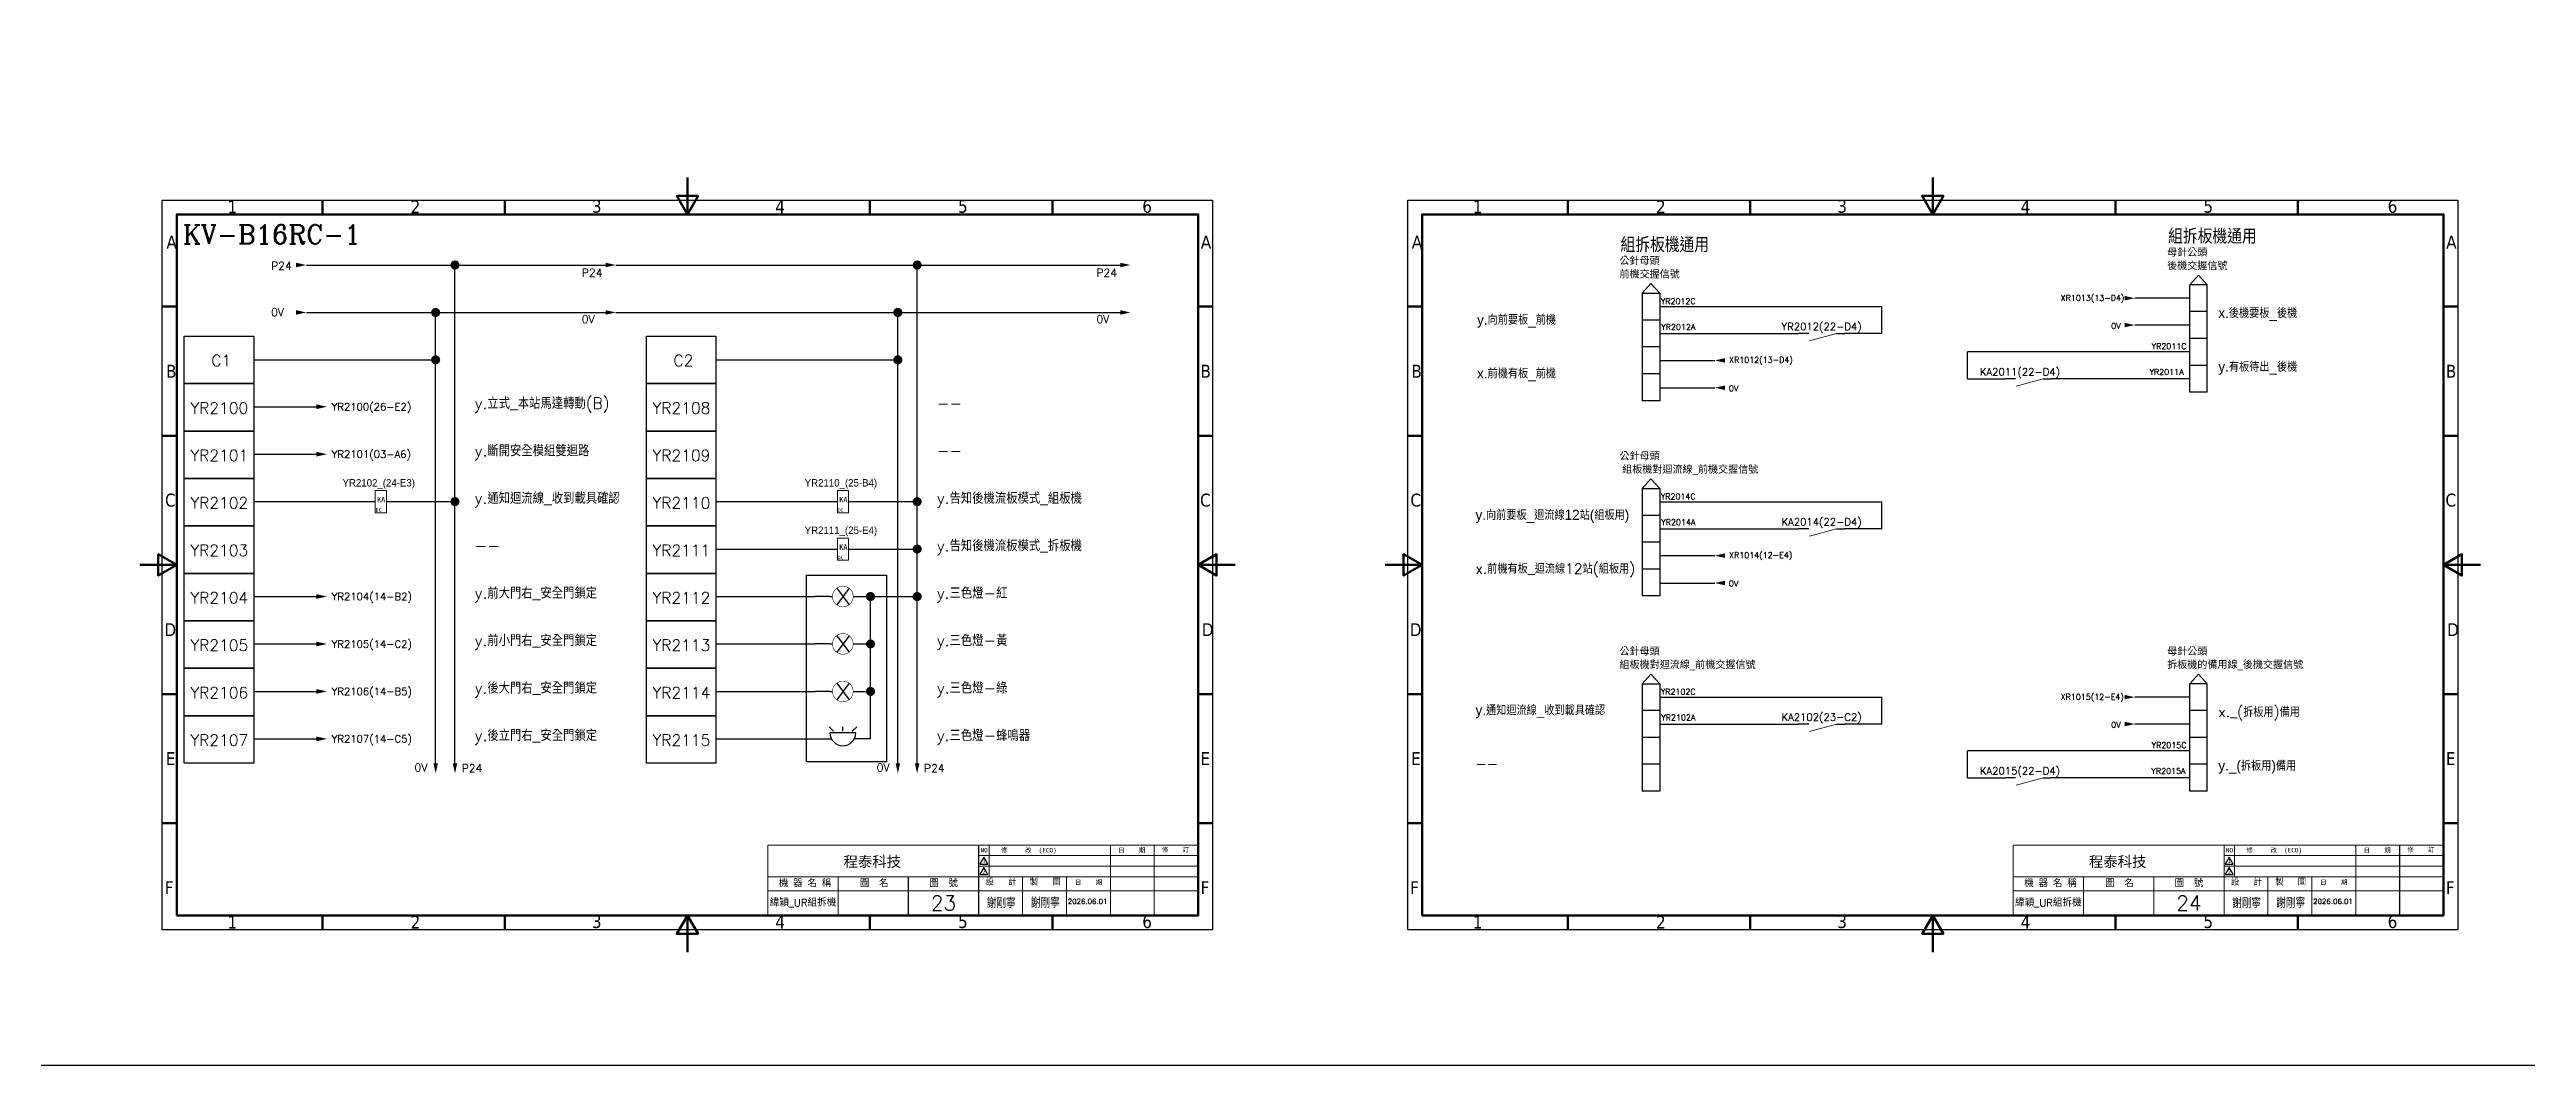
# Model space of a CAD drawing. Header units: millimetres. Extents: x -782 to 3702, y -797 to 1013.
# Drawn here: x 704 to 1376, y 10 to 285 of the extents above; entities that cross this region are included whole.
import ezdxf

# ---------------------------------------------------------------- set-up
doc = ezdxf.new("R2010")
doc.units = ezdxf.units.MM
for name, color, linetype in [('5', 7, 'Continuous'), ('MAIN', 7, 'Continuous'), ('TEXT', 7, 'Continuous')]:
    doc.layers.add(name, color=color, linetype=linetype)
doc.layers.add('圖框 (ISO)', color=7, linetype='Continuous', lineweight=70)
doc.styles.add('CHINESE', font='complex.shx', dxfattribs={"bigfont": 'chineset.shx'})
doc.styles.add('RUBONM', font='COMPLEX.shx', dxfattribs={"bigfont": 'chineset.shx'})
doc.styles.get("Standard").update_dxf_attribs({"font": 'txt.shx', "height": 2, "bigfont": 'chineset.shx'})
doc.styles.add('STYLE1', font='', dxfattribs={"height": 30})
doc.styles.add('符號名稱2.0', font='kaiu.ttf', dxfattribs={"height": 2})
doc.styles.add('註記文字 (ISO)', font='tahoma.ttf')
doc.styles.get('STYLE1').set_extended_font_data('MingLiU')

# ---------------------------------------------------------------- blocks, each defined once
blk = doc.blocks.new('A$C0CEA0B25')
for p, q in [((6.1, 203.9), (290.9, 203.9)), ((6.1, 6.1), (6.1, 203.9)), ((290.9, 203.9), (290.9, 6.1)), ((290.9, 6.1), (6.1, 6.1))]:
    blk.add_line(p, q)
at = {"const_width": 0.286}
for points in [[(170.31, 29.05), (287, 29.05)], [(170.31, 29.05), (170.31, 10)], [(227.47, 29.05), (227.47, 10)], [(230.32, 29.05), (230.32, 20.48)], [(263.19, 29.05), (263.19, 10)], [(275.09, 29.05), (275.09, 10)], [(170.31, 20.48), (287, 20.48)], [(189.36, 20.48), (189.36, 10)], [(208.41, 20.48), (208.41, 10)], [(227.47, 26.19), (287, 26.19)], [(227.47, 23.34), (287, 23.34)], [(239.37, 20.48), (239.37, 10)], [(251.28, 20.48), (251.28, 10)], [(170.31, 16.67), (287, 16.67)], [(170.31, 10), (287, 10)]]:
    blk.add_lwpolyline(points, dxfattribs=at)
at = {"layer": '5'}
for points in [[(229.98, 23.91), (228.9, 25.79), (227.81, 23.91)], [(229.98, 21.05), (228.9, 22.93), (227.81, 21.05)]]:
    blk.add_lwpolyline(points, close=True, dxfattribs=at)
at = {"layer": '圖框 (ISO)'}
for p, q in [((49.5, 200), (49.5, 203.9)), ((99, 200), (99, 203.9)), ((198, 200), (198, 203.9)), ((247.5, 200), (247.5, 203.9)), ((10, 175), (6.1, 175)), ((287, 175), (290.9, 175)), ((10, 140), (6.1, 140)), ((287, 140), (290.9, 140)), ((10, 70), (6.1, 70)), ((287, 70), (290.9, 70)), ((10, 35), (6.1, 35)), ((287, 35), (290.9, 35)), ((49.5, 10), (49.5, 6.1)), ((49.5, 6.1), (49.5, 10)), ((99, 10), (99, 6.1)), ((198, 10), (198, 6.1)), ((247.5, 10), (247.5, 6.1))]:
    blk.add_line(p, q, dxfattribs=at)
at = {"layer": '圖框 (ISO)', "flags": 128}
for points in [[(148.5, 210), (148.5, 200), (145.61, 205), (151.39, 205), (148.5, 200)], [(10, 10), (10, 200), (287, 200), (287, 10), (10, 10)], [(0, 105), (10, 105), (5, 107.89), (5, 102.11), (10, 105)], [(297, 105), (287, 105), (292, 107.89), (292, 102.11), (287, 105)], [(148.5, 0), (148.5, 10), (145.61, 5), (151.39, 5), (148.5, 10)]]:
    blk.add_lwpolyline(points, dxfattribs=at)
at = {"layer": '5'}
for s, height, style, p in [('NO', 1.238, 'STYLE1', (227.98, 27.05)), ('修     改  (ECO)', 1.2383, 'STYLE1', (233.51, 27.05)), ('日    期', 1.238, 'STYLE1', (265.33, 27.05)), ('修    訂', 1.238, 'STYLE1', (277.17, 27.21)), ('2', 1.14, 'STYLE1', (228.5, 21.31)), ('1', 1.14, 'STYLE1', (228.5, 24.17)), ('機 器 名 稱', 1.905, 'RUBONM', (173.3, 17.71)), ('圖  名', 1.905, 'RUBONM', (195.24, 17.71)), ('圖  號', 1.905, 'RUBONM', (214.09, 17.71)), ('設   計', 1.705, 'RUBONM', (229.32, 18.12)), ('製   圖', 1.705, 'RUBONM', (241.32, 18.12)), ('日    期', 1.238, 'STYLE1', (253.59, 18.36))]:
    blk.add_text(s, height=height, dxfattribs=dict(at, style=style)).set_placement(p)
at = {"layer": 'TEXT', "style": 'STYLE1'}
blk.add_text('程泰科技', height=2.858, dxfattribs=at).set_placement((190.84, 23.14))
at = {"layer": '圖框 (ISO)', "char_height": 3.5, "attachment_point": 7, "style": '註記文字 (ISO)'}
for s, insert in [('1', (23.78, 200.33)), ('2', (73.44, 200.33)), ('3', (122.6, 200.4)), ('4', (172.33, 200.33)), ('5', (221.88, 200.4)), ('6', (271.85, 200.4)), ('A', (7.21, 190.75)), ('A', (287.71, 190.75)), ('B', (7.11, 155.75)), ('B', (287.62, 155.75)), ('C', (6.83, 120.75)), ('C', (287.5, 120.75)), ('D', (6.67, 85.69)), ('D', (287.97, 85.69)), ('E', (7.04, 50.75)), ('E', (287.62, 50.75)), ('F', (6.77, 15.75)), ('F', (287.64, 15.75)), ('1', (23.78, 6.43)), ('2', (73.44, 6.43)), ('3', (122.6, 6.5)), ('4', (172.33, 6.43)), ('5', (221.88, 6.5)), ('6', (271.85, 6.5))]:
    blk.add_mtext(s, dxfattribs=dict(at, insert=insert))
blk = doc.blocks.new('圖框1')
blk.add_blockref('A$C0CEA0B25', (0, 0))
at = {"color": 7, "ltscale": 2, "insert": (179.84, 13.33), "char_height": 2, "attachment_point": 5}
blk.add_mtext_dynamic_manual_height_columns('緯穎_UR組拆機', width=19.0512, gutter_width=10, heights=[0], dxfattribs=at)
at = {"ltscale": 2, "attachment_point": 1}
for s, insert, char_height in [('謝剛寧', (229.64, 14.49), 2.5), ('謝剛寧', (241.61, 14.58), 2.5), ('2026.06.01', (251.63, 14.49), 1.4)]:
    blk.add_mtext(s, dxfattribs=dict(at, insert=insert, char_height=char_height))
blk = doc.blocks.new('箭號')
at = {"layer": 'MAIN'}
blk.add_lwpolyline([(0, 0, 2, 0, 0), (0, -4.5, 0, 0, 0)], format="xyseb", dxfattribs=at)
blk = doc.blocks.new('A$C2EAA752C')
at = {"color": 0, "linetype": 'ByBlock'}
for p, q in [((2.81, 0), (0, 0)), ((10.31, 0), (12.5, 0))]:
    blk.add_line(p, q, dxfattribs=at)
at = {"color": 0, "linetype": 'ByBlock', "lineweight": 13}
blk.add_line((10.31, 0), (2.97, -1.98), dxfattribs=at)
blk = doc.blocks.new('SYMB2_M_263')
at = {"color": 7}
for p, q in [((0, 0), (0, -1)), ((3.2, -2.6), (-3.2, -7.4)), ((0, -9), (0, -10))]:
    blk.add_line(p, q, dxfattribs=at)
at = {"color": 7, "const_width": 0.2}
blk.add_lwpolyline([(0, -1, 1), (0, -9, 1)], format="xyb", close=True, dxfattribs=at)
at = {"color": 7}
blk.add_lwpolyline([(3.2, -7.4), (-3.2, -2.6)], dxfattribs=at)
blk = doc.blocks.new('A$C2CEB007F')
at = {"color": 0, "linetype": 'ByBlock', "lineweight": -2}
for p, q in [((4, 0), (0, 0)), ((11, 0), (15, 0))]:
    blk.add_line(p, q, dxfattribs=at)
at = {"color": 0, "linetype": 'ByBlock', "lineweight": -2, "xscale": 0.7000000000000455, "yscale": 0.7000000000000455, "zscale": 0.7000000000000455, "rotation": 90}
blk.add_blockref('SYMB2_M_263', (4, 0), dxfattribs=at)
blk = doc.blocks.new('A$C0D911DAA')
at = {"color": 0, "linetype": 'ByBlock'}
for p, q in [((0, 0), (4.75, 0)), ((7.75, 0), (12.5, 0))]:
    blk.add_line(p, q, dxfattribs=at)
at = {"color": 0, "linetype": 'ByBlock', "lineweight": 13}
for p, q in [((7.75, 3), (4.75, 3)), ((4.75, 3), (4.75, -3)), ((7.75, -3), (7.75, 3)), ((4.75, -3), (7.75, -3))]:
    blk.add_line(p, q, dxfattribs=at)
at = {"color": 0, "linetype": 'ByBlock', "lineweight": -2, "insert": (5.22, 1.28), "char_height": 1.5, "attachment_point": 1, "style": '符號名稱2.0'}
blk.add_mtext('KA', dxfattribs=at)
at = {"color": 0, "linetype": 'ByBlock', "lineweight": -2, "insert": (4.85, -1.77), "char_height": 1, "width": 7.0222, "attachment_point": 1, "style": '符號名稱2.0'}
blk.add_mtext('DC', dxfattribs=at)

msp = doc.modelspace()

# ---------------------------------------------------------------- linework, layer by layer
for p, q in [((773.71, 226.91), (854.85, 226.91)), ((814, 91.87), (814, 226.91)), ((857.64, 226.91), (994.39, 226.91)), ((939.32, 91.87), (939.32, 226.91)), ((1138.32, 221.89), (1135.96, 219.26)), ((1138.32, 221.89), (1140.68, 219.26)), ((1286.82, 224.18), (1284.46, 221.56)), ((1286.82, 224.18), (1289.18, 221.56)), ((1135.96, 219.26), (1140.68, 219.26)), ((1135.96, 219.26), (1135.96, 211.98)), ((1140.68, 219.26), (1140.68, 211.98)), ((1140.68, 215.62), (1200.96, 215.62)), ((1200.96, 208.34), (1200.96, 215.62)), ((1284.46, 217.92), (1269.52, 217.92)), ((1289.18, 221.56), (1284.46, 221.56)), ((1284.46, 214.28), (1284.46, 221.56)), ((1289.18, 214.28), (1289.18, 221.56)), ((773.71, 214.05), (854.85, 214.05)), ((808.76, 91.87), (808.76, 214.05)), ((857.64, 214.05), (994.39, 214.05)), ((934.09, 91.87), (934.09, 214.05)), ((1135.96, 211.98), (1135.96, 204.7)), ((1140.68, 211.98), (1135.96, 211.98)), ((1140.68, 211.98), (1140.68, 204.7)), ((1140.68, 208.34), (1178.31, 208.34)), ((1200.96, 208.34), (1190.81, 208.34)), ((1284.46, 210.63), (1269.52, 210.63)), ((1289.18, 214.28), (1284.46, 214.28)), ((1284.46, 206.99), (1284.46, 214.28)), ((1289.18, 206.99), (1289.18, 214.28)), ((1140.68, 204.7), (1135.96, 204.7)), ((1140.68, 204.7), (1135.96, 204.7)), ((1135.96, 204.7), (1135.96, 197.41)), ((1140.68, 204.7), (1140.68, 197.41)), ((1284.46, 203.35), (1224.17, 203.35)), ((1224.17, 196.07), (1224.17, 203.35)), ((1284.46, 199.71), (1284.46, 206.99)), ((1289.18, 206.99), (1284.46, 206.99)), ((1289.18, 199.71), (1289.18, 206.99)), ((1140.68, 197.41), (1135.96, 197.41)), ((1135.96, 197.41), (1135.96, 190.13)), ((1140.68, 201.05), (1155.61, 201.05)), ((1140.68, 197.41), (1140.68, 190.13)), ((1224.17, 196.07), (1234.33, 196.06)), ((1284.46, 196.06), (1246.83, 196.06)), ((1289.18, 199.71), (1284.46, 199.71)), ((1284.46, 192.42), (1284.46, 199.71)), ((1289.18, 192.42), (1289.18, 199.71)), ((1140.68, 190.13), (1135.96, 190.13)), ((1140.68, 193.63), (1155.61, 193.63)), ((1289.18, 192.42), (1284.46, 192.42)), ((1138.32, 168.96), (1135.96, 166.34)), ((1138.32, 168.96), (1140.68, 166.34)), ((1135.96, 166.34), (1140.68, 166.34)), ((1135.96, 166.34), (1135.96, 159.05)), ((1140.68, 166.34), (1140.68, 159.05)), ((1140.68, 162.7), (1200.96, 162.7)), ((1200.96, 155.41), (1200.96, 162.7)), ((1135.96, 159.05), (1135.96, 151.77)), ((1140.68, 159.05), (1135.96, 159.05)), ((1140.68, 159.05), (1140.68, 151.77)), ((1140.68, 155.41), (1178.31, 155.41)), ((1200.96, 155.41), (1190.81, 155.41)), ((1140.68, 151.77), (1135.96, 151.77)), ((1140.68, 151.77), (1135.96, 151.77)), ((1135.96, 151.77), (1135.96, 144.48)), ((1140.68, 151.77), (1140.68, 144.48)), ((1140.68, 148.13), (1155.61, 148.13)), ((1140.68, 144.48), (1135.96, 144.48)), ((1135.96, 144.48), (1135.96, 137.2)), ((1140.68, 144.48), (1140.68, 137.2)), ((1140.68, 137.2), (1135.96, 137.2)), ((1140.68, 140.71), (1155.61, 140.71)), ((1138.32, 116.03), (1135.96, 113.41)), ((1138.32, 116.03), (1140.68, 113.41)), ((1286.82, 116.03), (1284.46, 113.41)), ((1286.82, 116.03), (1289.18, 113.41)), ((1135.96, 113.41), (1140.68, 113.41)), ((1135.96, 113.41), (1135.96, 106.13)), ((1140.68, 113.41), (1140.68, 106.13)), ((1140.68, 109.77), (1200.96, 109.77)), ((1200.96, 102.49), (1200.96, 109.77)), ((1284.46, 109.77), (1269.52, 109.77)), ((1289.18, 113.41), (1284.46, 113.41)), ((1284.46, 106.13), (1284.46, 113.41)), ((1289.18, 106.13), (1289.18, 113.41)), ((916.68, 100.51), (915.43, 101.76)), ((919.18, 100.51), (919.18, 101.76)), ((921.68, 100.51), (922.93, 101.76)), ((1135.96, 106.13), (1135.96, 98.84)), ((1140.68, 106.13), (1135.96, 106.13)), ((1140.68, 106.13), (1140.68, 98.84)), ((1140.68, 102.48), (1178.31, 102.48)), ((1200.96, 102.49), (1190.81, 102.48)), ((1284.46, 102.48), (1269.52, 102.48)), ((1289.18, 106.13), (1284.46, 106.13)), ((1284.46, 98.84), (1284.46, 106.13)), ((1289.18, 98.84), (1289.18, 106.13)), ((1140.68, 98.84), (1135.96, 98.84)), ((1140.68, 98.84), (1135.96, 98.84)), ((1135.96, 98.84), (1135.96, 91.56)), ((1140.68, 98.84), (1140.68, 91.56)), ((1284.46, 95.2), (1224.17, 95.2)), ((1224.17, 87.92), (1224.17, 95.2)), ((1284.46, 91.56), (1284.46, 98.84)), ((1289.18, 98.84), (1284.46, 98.84)), ((1289.18, 91.56), (1289.18, 98.84)), ((1140.68, 91.56), (1135.96, 91.56)), ((1135.96, 91.56), (1135.96, 84.27)), ((1140.68, 91.56), (1140.68, 84.27)), ((1224.17, 87.92), (1234.33, 87.91)), ((1284.46, 87.91), (1246.83, 87.91)), ((1289.18, 91.56), (1284.46, 91.56)), ((1284.46, 84.27), (1284.46, 91.56)), ((1289.18, 84.27), (1289.18, 91.56)), ((1140.68, 84.27), (1135.96, 84.27)), ((1289.18, 84.27), (1284.46, 84.27))]:
    msp.add_line(p, q)
at = {"ltscale": 2}
for p, q in [((759.44, 201.2), (808.76, 201.2)), ((884.77, 201.2), (934.09, 201.2)), ((759.44, 188.49), (776.41, 188.49)), ((759.44, 175.63), (776.41, 175.63)), ((759.44, 162.77), (787.64, 162.77)), ((800.14, 162.77), (814, 162.77)), ((884.77, 162.77), (912.97, 162.77)), ((925.47, 162.77), (939.32, 162.77)), ((884.77, 149.91), (912.97, 149.91)), ((925.47, 149.91), (939.32, 149.91)), ((759.44, 137.05), (776.41, 137.05)), ((884.77, 137.05), (911.68, 137.05)), ((926.68, 137.05), (939.32, 137.05)), ((759.44, 124.19), (776.41, 124.19)), ((884.77, 124.19), (911.68, 124.19)), ((759.44, 111.32), (776.41, 111.32)), ((884.77, 111.32), (911.68, 111.32)), ((759.44, 98.46), (776.41, 98.46)), ((884.77, 98.46), (911.68, 98.46))]:
    msp.add_line(p, q, dxfattribs=at)
at = {"color": 7, "ltscale": 2}
msp.add_line((926.68, 98.46), (926.68, 137.05), dxfattribs=at)
at = {"ltscale": 2}
msp.add_lwpolyline([(32.39, 781.23), (3435.22, 781.23), (3435.22, 9.94), (32.39, 9.94)], close=True, dxfattribs=at)
at = {"const_width": 1.23}
for points in [[(813.38, 226.91, 1), (814.61, 226.91, 1)], [(938.71, 226.91, 1), (939.94, 226.91, 1)], [(808.14, 214.05, 1), (809.37, 214.05, 1)], [(933.47, 214.05, 1), (934.7, 214.05, 1)], [(808.14, 201.2, 1), (809.37, 201.2, 1)], [(933.47, 201.2, 1), (934.7, 201.2, 1)], [(813.38, 162.77, 1), (814.61, 162.77, 1)], [(938.71, 162.77, 1), (939.94, 162.77, 1)], [(938.71, 149.91, 1), (939.94, 149.91, 1)], [(926.07, 137.05, 1), (927.29, 137.05, 1)], [(938.71, 137.05, 1), (939.94, 137.05, 1)], [(926.07, 124.19, 1), (927.29, 124.19, 1)], [(926.07, 111.32, 1), (927.29, 111.32, 1)]]:
    msp.add_lwpolyline(points, format="xyb", close=True, dxfattribs=at)
for points in [[(740.59, 207.62), (759.44, 207.62), (759.44, 194.76), (740.59, 194.76)], [(865.92, 207.62), (884.77, 207.62), (884.77, 194.76), (865.92, 194.76)], [(740.59, 194.76), (759.44, 194.76), (759.44, 181.89), (740.59, 181.89)], [(865.92, 194.76), (884.77, 194.76), (884.77, 181.89), (865.92, 181.89)], [(740.59, 181.89), (759.44, 181.89), (759.44, 169.03), (740.59, 169.03)], [(865.92, 181.89), (884.77, 181.89), (884.77, 169.03), (865.92, 169.03)], [(740.59, 169.03), (759.44, 169.03), (759.44, 156.17), (740.59, 156.17)], [(865.92, 169.03), (884.77, 169.03), (884.77, 156.17), (865.92, 156.17)], [(740.59, 156.17), (759.44, 156.17), (759.44, 143.31), (740.59, 143.31)], [(865.92, 156.17), (884.77, 156.17), (884.77, 143.31), (865.92, 143.31)], [(740.59, 143.31), (759.44, 143.31), (759.44, 130.45), (740.59, 130.45)], [(865.92, 143.31), (884.77, 143.31), (884.77, 130.45), (865.92, 130.45)], [(740.59, 130.45), (759.44, 130.45), (759.44, 117.59), (740.59, 117.59)], [(865.92, 130.45), (884.77, 130.45), (884.77, 117.59), (865.92, 117.59)], [(740.59, 117.59), (759.44, 117.59), (759.44, 104.73), (740.59, 104.73)], [(865.92, 117.59), (884.77, 117.59), (884.77, 104.73), (865.92, 104.73)], [(740.59, 104.73), (759.44, 104.73), (759.44, 91.87), (740.59, 91.87)], [(865.92, 104.73), (884.77, 104.73), (884.77, 91.87), (865.92, 91.87)]]:
    msp.add_lwpolyline(points, close=True)
at = {"color": 7, "ltscale": 2}
msp.add_lwpolyline([(909.32, 142.88), (931.04, 142.88), (931.04, 92.25), (909.36, 92.25)], close=True, dxfattribs=at)
for points in [[(911.68, 98.46), (916.03, 98.46)], [(922.68, 100.11), (915.68, 100.11)], [(926.68, 98.46), (922.25, 98.46)]]:
    msp.add_lwpolyline(points)
msp.add_arc((919.18, 100.11), 3.5, 180, 0)

# ---------------------------------------------------------------- block references
for p in [(728.53, 40.62), (1066.24, 40.62)]:
    msp.add_blockref('圖框1', p, dxfattribs=at)
for p, xscale, yscale, zscale, rotation in [((770.91, 226.91), 0.6143999999999892, 0.6143999999999892, 0.6143999999999892, 90), ((854.85, 226.91), 0.6143999999999892, 0.6143999999999892, 0.6143999999999892, 90), ((994.39, 226.91), 0.6143999999999892, 0.6143999999999892, 0.6143999999999892, 90), ((1266.73, 217.92), 0.6143999999985681, 0.6143999999985681, 0.6144000000000003, 90), ((1266.73, 217.92), 0.6143999999985681, 0.6143999999985681, 0.6144000000000003, 90), ((770.91, 214.05), 0.6143999999999892, 0.6143999999999892, 0.6143999999999892, 90), ((854.85, 214.05), 0.6143999999999892, 0.6143999999999892, 0.6143999999999892, 90), ((994.39, 214.05), 0.6143999999999892, 0.6143999999999892, 0.6143999999999892, 90), ((1266.73, 210.63), 0.6143999999985681, 0.6143999999985681, 0.6144000000000003, 90), ((1266.73, 210.63), 0.6143999999985681, 0.6143999999985681, 0.6144000000000003, 90), ((1158.4, 201.05), -0.6143999999985681, 0.6143999999985681, 0.6144000000000003, 270), ((1158.4, 193.63), -0.6143999999985681, 0.6143999999985681, 0.6144000000000003, 270), ((1158.4, 148.13), -0.6143999999985681, 0.6143999999985681, 0.6144000000000003, 270), ((1158.4, 140.71), -0.6143999999985681, 0.6143999999985681, 0.6144000000000003, 270), ((1266.73, 109.77), 0.6143999999985681, 0.6143999999985681, 0.6144000000000003, 90), ((1266.73, 109.77), 0.6143999999985681, 0.6143999999985681, 0.6144000000000003, 90), ((1266.73, 102.48), 0.6143999999985681, 0.6143999999985681, 0.6144000000000003, 90), ((1266.73, 102.48), 0.6143999999985681, 0.6143999999985681, 0.6144000000000003, 90)]:
    msp.add_blockref('箭號', p, dxfattribs=dict(xscale=xscale, yscale=yscale, zscale=zscale, rotation=rotation))
for name, p in [('A$C2EAA752C', (1178.31, 208.34)), ('A$C2EAA752C', (1234.33, 196.06)), ('A$C0D911DAA', (787.64, 162.77)), ('A$C0D911DAA', (912.97, 162.77)), ('A$C2EAA752C', (1178.31, 155.41)), ('A$C0D911DAA', (912.97, 149.91)), ('A$C2CEB007F', (911.68, 137.05)), ('A$C2CEB007F', (911.68, 124.19)), ('A$C2CEB007F', (911.68, 111.32)), ('A$C2EAA752C', (1178.31, 102.48)), ('A$C2EAA752C', (1234.33, 87.91))]:
    msp.add_blockref(name, p)
at = {"xscale": 0.6143999999999892, "yscale": 0.6143999999999892, "zscale": 0.6143999999999892}
for p in [(808.76, 91.87), (814, 91.87), (934.09, 91.87), (939.32, 91.87)]:
    msp.add_blockref('箭號', p, dxfattribs=at)
at = {"layer": 'MAIN', "xscale": 0.6399999999998727, "yscale": 0.6399999999998727, "zscale": 0.6399999999998727, "rotation": 90}
for p in [(776.41, 188.49), (776.41, 175.63), (776.41, 137.05), (776.41, 124.19), (776.41, 111.32), (776.41, 98.46)]:
    msp.add_blockref('箭號', p, dxfattribs=at)

# ---------------------------------------------------------------- texts
at = {"style": 'CHINESE'}
for s, p in [('P24', (764.13, 225.61)), ('P24', (848.38, 223.73)), ('P24', (987.92, 223.73)), ('0V', (764.13, 213.04)), ('0V', (848.38, 211.15)), ('0V', (987.92, 211.15)), ('0V', (803.02, 89.62)), ('P24', (815.82, 89.42)), ('0V', (928.34, 89.62)), ('P24', (941.15, 89.42))]:
    msp.add_text(s, height=2.15, dxfattribs=at).set_placement(p)
for s, height, p in [('YR2012C', 1.575, (1140.97, 216.3)), ('XR1013(13-D4)', 1.575, (1249.41, 217.2)), ('YR2012A', 1.575, (1141.11, 209.32)), ('0V', 1.575, (1263.1, 209.61)), ('C1', 3.072, (747.92, 199.47)), ('C2', 3.072, (873.24, 199.47)), ('XR1012(13-D4)', 1.575, (1159.5, 200.41)), ('YR2011C', 1.575, (1274.08, 204.1)), ('YR2011A', 1.575, (1273.5, 197.12)), ('YR2100', 3.072, (742.26, 186.61)), ('y.立式_本站馬達轉動(B)', 3.072, (819.35, 187.91)), ('YR2108', 3.072, (867.58, 186.61)), ('--', 3.072, (944.68, 187.91)), ('0V', 1.575, (1159.44, 192.68)), ('YR2101', 3.072, (742.26, 173.75)), ('y.斷開安全模組雙迴路', 3.072, (819.35, 175.04)), ('YR2109', 3.072, (867.58, 173.75)), ('--', 3.072, (944.68, 175.04)), ('YR2102', 3.072, (742.26, 160.89)), ('y.通知迴流線_收到載具確認', 3.072, (819.35, 162.18)), ('YR2110', 3.072, (867.58, 160.89)), ('y.告知後機流板模式_組板機', 3.072, (944.68, 162.18)), ('YR2014C', 1.575, (1140.97, 163.38)), ('YR2014A', 1.575, (1141.11, 156.4)), ('YR2103', 3.072, (742.26, 148.02)), ('--', 3.072, (819.35, 149.32)), ('YR2111', 3.072, (867.58, 148.02)), ('y.告知後機流板模式_拆板機', 3.072, (944.68, 149.32)), ('XR1014(12-E4)', 1.575, (1159.5, 147.48)), ('0V', 1.575, (1159.44, 139.76)), ('YR2104', 3.072, (742.26, 135.16)), ('y.前大門右_安全門鎖定', 3.072, (819.35, 136.46)), ('YR2112', 3.072, (867.58, 135.16)), ('y.三色燈-紅', 3.072, (944.68, 136.46)), ('YR2105', 3.072, (742.26, 122.3)), ('y.前小門右_安全門鎖定', 3.072, (819.35, 123.6)), ('YR2113', 3.072, (867.58, 122.3)), ('y.三色燈-黃', 3.072, (944.68, 123.6)), ('YR2106', 3.072, (742.26, 109.44)), ('y.後大門右_安全門鎖定', 3.072, (819.35, 110.74)), ('YR2114', 3.072, (867.58, 109.44)), ('y.三色燈-綠', 3.072, (944.68, 110.74)), ('YR2102C', 1.575, (1140.97, 110.45)), ('XR1015(12-E4)', 1.575, (1249.41, 109.05)), ('y.後立門右_安全門鎖定', 3.072, (819.35, 97.88)), ('y.三色燈-蜂鳴器', 3.072, (944.68, 97.88)), ('YR2102A', 1.575, (1141.11, 103.47)), ('0V', 1.575, (1263.1, 101.46)), ('YR2107', 3.072, (742.26, 96.58)), ('YR2115', 3.072, (867.58, 96.58)), ('YR2015C', 1.575, (1274.08, 95.95)), ('YR2015A', 1.575, (1274.01, 88.97))]:
    msp.add_text(s, height=height).set_placement(p)
at = {"insert": (740.17, 237.79), "char_height": 5.135, "width": 31.5193, "attachment_point": 1, "style": 'CHINESE'}
msp.add_mtext('KV-B16RC-1', dxfattribs=at)
at = {"color": 7, "ltscale": 2, "char_height": 4, "attachment_point": 1}
for insert in [(1278.56, 236.68), (1130.06, 234.38)]:
    msp.add_mtext_dynamic_manual_height_columns('組拆板機通用', width=46.7149, gutter_width=10, heights=[0], dxfattribs=dict(at, insert=insert))
at = {"char_height": 2, "attachment_point": 1}
for s, insert, width in [('{\\fPMingLiU|b0|i0|c136|p18;公針母頭}', (1129.77, 229.12), 19.1144), ('{\\fPMingLiU|b0|i0|c136|p18;母針公頭}', (1278.27, 231.42), 19.1144), ('{\\fPMingLiU|b0|i0|c136|p18;前機交握信號}', (1129.77, 225.5), 19.1144), ('{\\fPMingLiU|b0|i0|c136|p18;後機交握信號}', (1278.27, 227.8), 19.1144), ('{\\f????|b0|i0|c136|p16;\\H1.375x;x.\\Ftxt,chineset|c136;後機要板\\f????|b0|i0|c136|p16;_\\Ftxt,chineset|c136;後機}', (1292.17, 215.3), 34.5218), ('{\\f????|b0|i0|c136|p16;\\H1.375x;y.\\Ftxt,chineset|c136;向前要板\\f????|b0|i0|c136|p16;_\\Ftxt,chineset|c136;前機}', (1091.15, 213.48), 33.9475), ('{\\f????|b0|i0|c136|p16;\\H1.375x;x.\\Ftxt,chineset|c136;前機有板\\f????|b0|i0|c136|p16;_\\Ftxt,chineset|c136;前機}', (1091.15, 198.92), 33.9475), ('{\\f????|b0|i0|c136|p16;\\H1.375x;y.\\Ftxt,chineset|c136;有板待出\\f????|b0|i0|c136|p16;_\\Ftxt,chineset|c136;後機}', (1292.17, 200.73), 43.697), ('{\\fPMingLiU|b0|i0|c136|p18;公針母頭}', (1129.77, 176.2), 19.1144), ('{\\fPMingLiU|b0|i0|c136|p18; 組板機對迴流線_前機交握信號}', (1129.77, 172.58), 64.5826), ('{\\f????|b0|i0|c136|p16;\\H1.375x;y.\\Ftxt,chineset|c136;向前要板\\f????|b0|i0|c136|p16;_\\Ftxt,chineset|c136;迴流線\\f????|b0|i0|c136|p16;12\\Ftxt,chineset|c136;站\\f????|b0|i0|c136|p16;(\\Ftxt,chineset|c136;組板用\\f????|b0|i0|c136|p16;)}', (1090.73, 160.56), 45.6527), ('{\\H1.375x;x.前機有板_迴流線12站(組板用)}', (1090.73, 145.99), 45.6615), ('{\\fPMingLiU|b0|i0|c136|p18;公針母頭}', (1129.77, 123.27), 19.1144), ('{\\fPMingLiU|b0|i0|c136|p18;母針公頭}', (1278.27, 123.27), 19.1144), ('{\\fPMingLiU|b0|i0|c136|p18;組板機對迴流線_前機交握信號}', (1129.77, 119.65), 64.5826), ('{\\fPMingLiU|b0|i0|c136|p18;拆板機的備用線_後機交握信號}', (1278.27, 119.65), 64.5826), ('{\\f????|b0|i0|c136|p16;\\H1.375x;y.\\Ftxt,chineset|c136;通知迴流線\\f????|b0|i0|c136|p16;_\\Ftxt,chineset|c136;收到載具確認}', (1090.73, 107.63), 45.6527), ('{\\H1.375x;x._(拆板用)備用}', (1292.17, 107.15), 43.8516), ('{\\H1.375x;--}', (1090.73, 93.06), 45.6615), ('{\\f????|b0|i0|c136|p16;\\H1.375x;y._(\\Ftxt,chineset|c136;拆板用\\f????|b0|i0|c136|p16;)\\Ftxt,chineset|c136;備用}', (1292.17, 92.58), 45.5939)]:
    msp.add_mtext(s, dxfattribs=dict(at, insert=insert, width=width))
at = {"ltscale": 2, "char_height": 2, "attachment_point": 1}
for s, insert, width in [('YR2100(26-E2)', (780.55, 189.47), 15.7373), ('YR2101(03-A6)', (780.55, 176.61), 15.7373), ('{\\fPMingLiU|b0|i0|c136|p18;YR2102_(24-E3)}', (783.51, 168.87), 24.0086), ('{\\fPMingLiU|b0|i0|c136|p18;YR2110_(25-B4)}', (908.84, 168.87), 24.0086), ('{\\fPMingLiU|b0|i0|c136|p18;YR2111_(25-E4)}', (908.84, 156.01), 24.0086), ('YR2104(14-B2)', (780.55, 138.03), 15.7373), ('YR2105(14-C2)', (780.55, 125.17), 15.7373), ('YR2106(14-B5)', (780.55, 112.31), 15.7373), ('YR2107(14-C5)', (780.55, 99.45), 15.7373)]:
    msp.add_mtext(s, dxfattribs=dict(at, insert=insert, width=width))
at = {"color": 7, "ltscale": 2, "char_height": 4, "width": 19.0512, "attachment_point": 5}
for s, insert in [('23', (946.47, 53.96)), ('24', (1284.18, 53.96))]:
    msp.add_mtext(s, dxfattribs=dict(at, insert=insert))
at = {"layer": 'MAIN'}
for s, p in [('YR2012(22-D4)', (1173.69, 209.22)), ('KA2011(22-D4)', (1227.49, 196.93)), ('KA2014(22-D4)', (1173.69, 156.29)), ('KA2102(23-C2)', (1173.69, 103.37)), ('KA2015(22-D4)', (1227.49, 88.78))]:
    msp.add_text(s, height=2, dxfattribs=at).set_placement(p)

doc.saveas('drawing.dxf')
